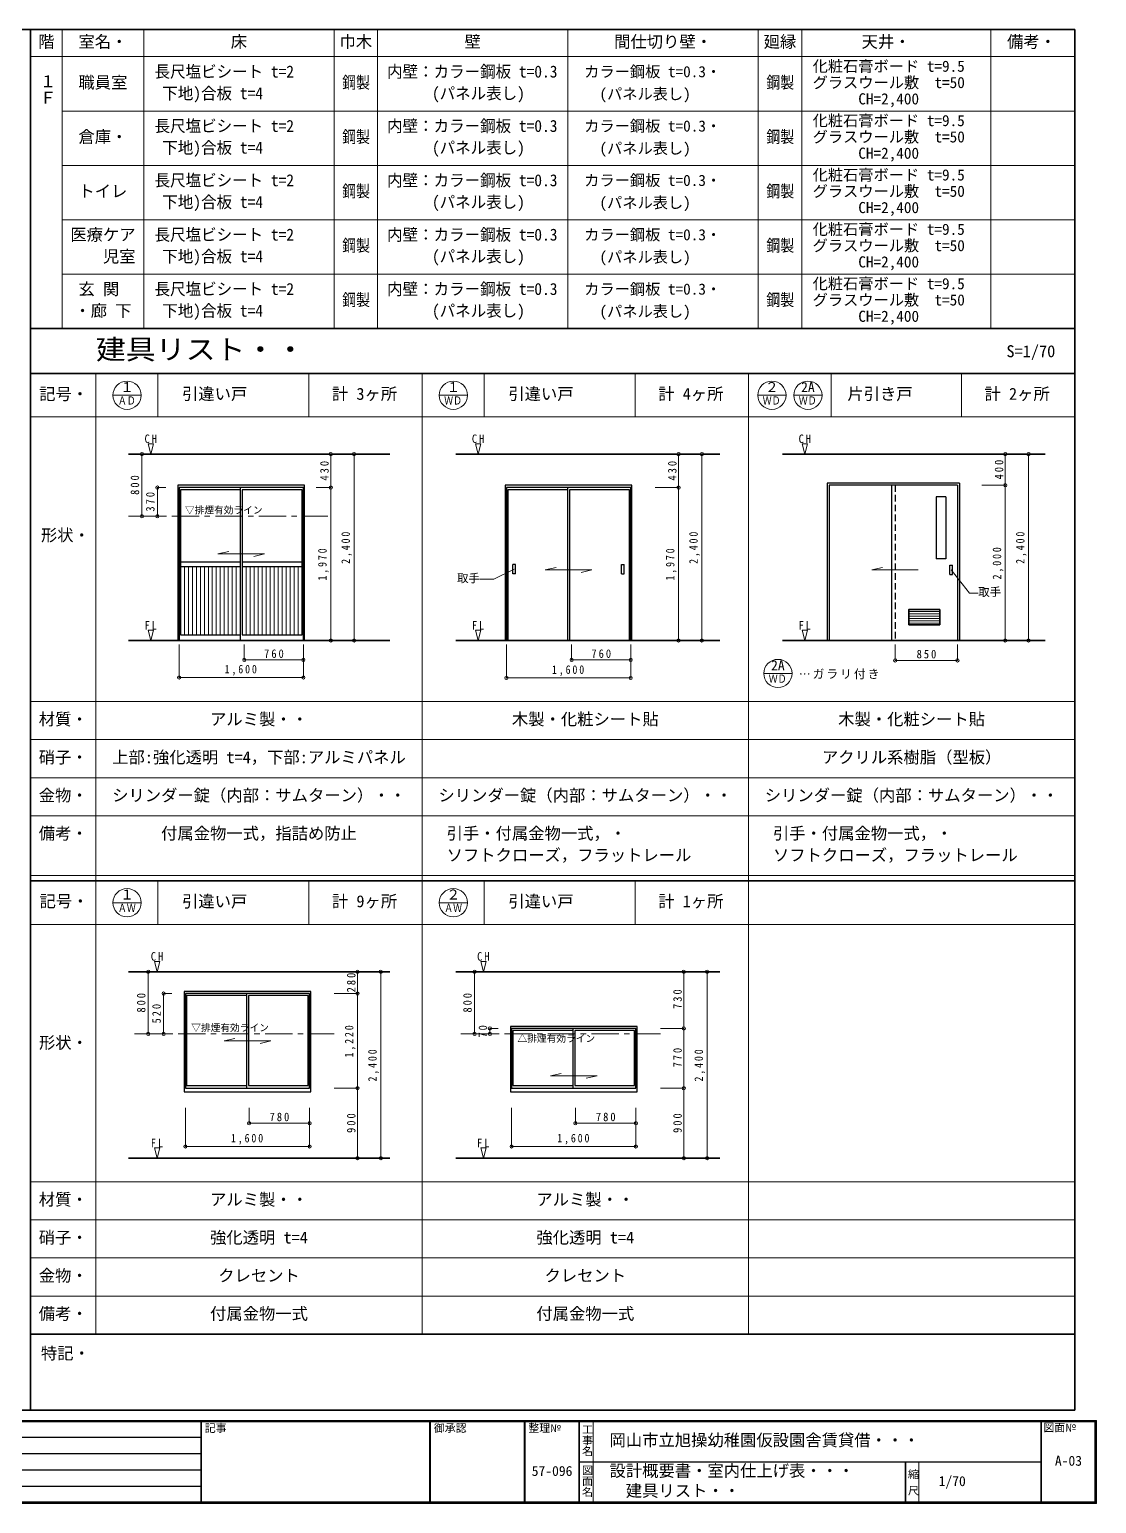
# Model space of a CAD drawing. Units: millimetres at full size, sheet at 1:70, with parts at 1:100. Extents: x -14303 to 14000, y -9695 to 9288.
# Drawn here: x 266 to 14000, y -9695 to 9288 of the extents above; entities that cross this region are included whole.
import ezdxf
from ezdxf.enums import TextEntityAlignment as Align

# ---------------------------------------------------------------- set-up
doc = ezdxf.new("R2010")
doc.units = ezdxf.units.MM
doc.header["$LTSCALE"] = 70
doc.header["$PDMODE"] = 32
doc.header["$PDSIZE"] = 42
doc.linetypes.add('CHAIN1', pattern=[8, 5, -1, 1, -1])
doc.linetypes.add('DASHED1', pattern=[1.8, 1.2, -0.6])
for name, color, linetype, lineweight in [('0-0', 7, 'Continuous', 18), ('1-1', 7, 'Continuous', 18), ('9-0', 7, 'Continuous', 18), ('F-0', 3, 'Continuous', 25)]:
    doc.layers.add(name, color=color, linetype=linetype, lineweight=lineweight)
doc.layers.add('0-1', color=7, linetype='Continuous')
doc.styles.add('@ＭＳ ゴシック', font='')
doc.styles.add('ＭＳ ゴシック', font='')
doc.styles.get('@ＭＳ ゴシック').set_extended_font_data('@MS Gothic')
doc.styles.get('ＭＳ ゴシック').set_extended_font_data('MS Gothic')

msp = doc.modelspace()

# ---------------------------------------------------------------- linework, layer by layer
at = {"layer": '0-0', "color": 2, "lineweight": 35}
for p, q in [((13720.14, 9287.8), (-12893.86, 9287.8)), ((280.14, 9287.8), (280.14, -8492.21)), ((13720.14, 9287.8), (13720.14, -8492.21)), ((13720.14, 5437.8), (280.14, 5437.8)), ((13720.14, 4857.43), (280.14, 4857.43)), ((13720.14, -1677.57), (280.14, -1677.57)), ((13720.14, -7512.21), (280.14, -7512.21)), ((13720.14, -8492.21), (-12893.86, -8492.21))]:
    msp.add_line(p, q, dxfattribs=at)
at = {"layer": '0-0'}
for p, q in [((686.14, 9287.8), (686.14, 5437.8)), ((1736.14, 9287.8), (1736.14, 5437.8)), ((4186.14, 9287.8), (4186.14, 5437.8)), ((4746.14, 9287.8), (4746.14, 5437.8)), ((7196.14, 9287.8), (7196.14, 5437.8)), ((9646.14, 9287.8), (9646.14, 5437.8)), ((10206.14, 9287.8), (10206.14, 5437.8)), ((12638.81, 9287.8), (12638.81, 5437.8)), ((13720.14, 8937.8), (280.14, 8937.8)), ((13720.14, 8237.8), (686.14, 8237.8)), ((13720.14, 7537.8), (686.14, 7537.8)), ((13720.14, 6837.8), (686.14, 6837.8)), ((13720.14, 6137.8), (686.14, 6137.8)), ((13720.14, 5437.8), (686.14, 5437.8)), ((1120.14, 4857.43), (1120.14, -1817.57)), ((1920.14, 4857.43), (1920.14, 4297.43)), ((3861, 4857.43), (3861, 4297.43)), ((6120.14, 4857.43), (6120.14, 4297.43)), ((8061, 4857.43), (8061, 4297.43)), ((10584.14, 4857.43), (10584.14, 4297.43)), ((12261, 4857.43), (12261, 4297.43)), ((1339.78, 4577.43), (1703.78, 4577.43)), ((5539.78, 4577.43), (5903.78, 4577.43)), ((9639.78, 4577.43), (10003.78, 4577.43)), ((10103.78, 4577.43), (10467.78, 4577.43)), ((13720.14, 4297.43), (280.14, 4297.43)), ((9717.32, 994.49), (10081.32, 994.49)), ((13720.14, 632.43), (280.14, 632.43)), ((13720.14, 142.43), (280.14, 142.43)), ((13720.14, -347.57), (280.14, -347.57)), ((13720.14, -837.57), (280.14, -837.57)), ((13720.14, -1607.57), (280.14, -1607.57)), ((13720.14, -1677.57), (280.14, -1677.57)), ((1920.14, -1677.57), (1920.14, -2237.57)), ((3861, -1677.57), (3861, -2237.57)), ((6120.14, -1677.57), (6120.14, -2237.57)), ((8061, -1677.57), (8061, -2237.57)), ((1120.14, -1817.57), (1120.14, -7512.21)), ((1339.78, -1957.57), (1703.78, -1957.57)), ((5539.78, -1957.57), (5903.78, -1957.57)), ((13720.14, -2237.57), (280.14, -2237.57)), ((13720.14, -5552.57), (280.14, -5552.57)), ((13720.14, -6042.57), (280.14, -6042.57)), ((13720.14, -6532.57), (280.14, -6532.57)), ((13720.14, -7022.57), (280.14, -7022.57))]:
    msp.add_line(p, q, dxfattribs=at)
for centre in [(1521.78, 4577.43), (5721.78, 4577.43), (9821.78, 4577.43), (10285.78, 4577.43), (9899.32, 994.49), (1521.78, -1957.57), (5721.78, -1957.57)]:
    msp.add_circle(centre, 182, dxfattribs=at)
at = {"layer": '1-1'}
for p, q in [((1713.98, 3019.02), (1713.98, 3819.02)), ((1911.94, 3389.02), (1911.94, 3019.02)), ((1794.84, -3647.36), (1794.84, -2847.36)), ((5994.84, -3647.36), (5994.84, -2847.36)), ((1992.79, -3127.36), (1992.79, -3647.36)), ((6192.79, -3577.36), (6192.79, -3647.36))]:
    msp.add_line(p, q, dxfattribs=at)
at = {"layer": '9-0'}
for p, q in [((5320.14, 4857.43), (5320.14, -1817.57)), ((9520.14, 4857.43), (9520.14, -1817.57)), ((1713.98, 3819.02), (2018.94, 3819.02)), ((4143.36, 3819.02), (3954.75, 3819.02)), ((4443.36, 3819.02), (4143.36, 3819.02)), ((4443.36, 1419.02), (4443.36, 3819.02)), ((8620.41, 3819.02), (8320.41, 3819.02)), ((8920.41, 3819.02), (8620.41, 3819.02)), ((8920.41, 1419.02), (8920.41, 3819.02)), ((12826.07, 3819.02), (12526.07, 3819.02)), ((13126.07, 3819.02), (12826.07, 3819.02)), ((13126.07, 1419.02), (13126.07, 3819.02)), ((12826.07, 3419.02), (12526.07, 3419.02)), ((1911.94, 3389.02), (2018.94, 3389.02)), ((4143.36, 3389.02), (3954.75, 3389.02)), ((8620.41, 3389.02), (8320.41, 3389.02)), ((1713.98, 3019.02), (2018.94, 3019.02)), ((1911.94, 3019.02), (2018.94, 3019.02)), ((2691.25, 2534.02), (2830, 2565.5)), ((6904.41, 2328.2), (7043.16, 2359.67)), ((11106.15, 2328.2), (11244.9, 2359.67)), ((11106.15, 2328.2), (11706.15, 2328.2)), ((2191.25, 942.62), (2191.25, 1369.02)), ((3031.25, 1169.02), (3031.25, 1369.02)), ((3791.25, 1169.02), (3791.25, 1369.02)), ((4143.36, 1419.02), (3954.75, 1419.02)), ((4443.36, 1419.02), (4143.36, 1419.02)), ((6404.41, 936.43), (6404.41, 1369.02)), ((7244.41, 1169.02), (7244.41, 1369.02)), ((8004.41, 1169.02), (8004.41, 1369.02)), ((8620.41, 1419.02), (8320.41, 1419.02)), ((8920.41, 1419.02), (8620.41, 1419.02)), ((11410.07, 1162.84), (11410.07, 1369.02)), ((12210.07, 1162.84), (12210.07, 1369.02)), ((12826.07, 1419.02), (12526.07, 1419.02)), ((13126.07, 1419.02), (12826.07, 1419.02)), ((3031.25, 1169.02), (3791.25, 1169.02)), ((3791.25, 942.62), (3791.25, 1169.02)), ((7244.41, 1169.02), (8004.41, 1169.02)), ((8004.41, 936.43), (8004.41, 1169.02)), ((11410.07, 1162.84), (12210.07, 1162.84)), ((2191.25, 942.62), (3791.25, 942.62)), ((6404.41, 936.43), (8004.41, 936.43)), ((5320.14, -1817.57), (5320.14, -7512.21)), ((9520.14, -1817.57), (9520.14, -7512.21)), ((1794.84, -2847.36), (2099.79, -2847.36)), ((4488.11, -2847.36), (4188.11, -2847.36)), ((4488.11, -3127.36), (4488.11, -2847.36)), ((4788.11, -2847.36), (4488.11, -2847.36)), ((4788.11, -5247.36), (4788.11, -2847.36)), ((5994.84, -2847.36), (6299.79, -2847.36)), ((8688.11, -2847.36), (8388.11, -2847.36)), ((8988.11, -2847.36), (8688.11, -2847.36)), ((8988.11, -5247.36), (8988.11, -2847.36)), ((1992.79, -3127.36), (2099.79, -3127.36)), ((4488.11, -3127.36), (4188.11, -3127.36)), ((4488.11, -4347.36), (4488.11, -3127.36)), ((6192.79, -3577.36), (6299.79, -3577.36)), ((8688.11, -3577.36), (8388.11, -3577.36)), ((1794.84, -3647.36), (2099.79, -3647.36)), ((1992.79, -3647.36), (2099.79, -3647.36)), ((2772.11, -3737.36), (2910.85, -3705.88)), ((5994.84, -3647.36), (6299.79, -3647.36)), ((6192.79, -3647.36), (6299.79, -3647.36)), ((6972.11, -4187.36), (7110.85, -4155.88)), ((4488.11, -4347.36), (4188.11, -4347.36)), ((4488.11, -5247.36), (4488.11, -4347.36)), ((8688.11, -4347.36), (8388.11, -4347.36)), ((8688.11, -5247.36), (8688.11, -4347.36)), ((2272.11, -5097.36), (2272.11, -4597.36)), ((3092.11, -4797.36), (3092.11, -4597.36)), ((3872.11, -4797.36), (3872.11, -4597.36)), ((6472.11, -5097.36), (6472.11, -4597.36)), ((7292.11, -4797.36), (7292.11, -4597.36)), ((8072.11, -4797.36), (8072.11, -4597.36)), ((3092.11, -4797.36), (3872.11, -4797.36)), ((3872.11, -5097.36), (3872.11, -4797.36)), ((7292.11, -4797.36), (8072.11, -4797.36)), ((8072.11, -5097.36), (8072.11, -4797.36)), ((2272.11, -5097.36), (3872.11, -5097.36)), ((6472.11, -5097.36), (8072.11, -5097.36)), ((4488.11, -5247.36), (4188.11, -5247.36)), ((4788.11, -5247.36), (4488.11, -5247.36)), ((8688.11, -5247.36), (8388.11, -5247.36)), ((8988.11, -5247.36), (8688.11, -5247.36))]:
    msp.add_line(p, q, dxfattribs=at)
at = {"layer": '9-0', "color": 6, "lineweight": 35}
for p, q in [((1538.92, 3819.02), (4904.3, 3819.02)), ((5752.09, 3819.02), (9149.85, 3819.02)), ((9957.75, 3819.02), (13337.18, 3819.02)), ((1538.92, 1419.02), (4904.3, 1419.02)), ((5752.09, 1419.02), (9149.85, 1419.02)), ((9957.75, 1419.02), (13337.18, 1419.02)), ((1538.92, -2847.36), (4904.3, -2847.36)), ((5752.09, -2847.36), (9149.85, -2847.36)), ((1538.92, -5247.36), (4904.3, -5247.36)), ((5752.09, -5247.36), (9149.85, -5247.36))]:
    msp.add_line(p, q, dxfattribs=at)
at = {"layer": '9-0', "color": 3, "lineweight": 25}
for p, q in [((2175.25, 3418.02), (2175.25, 1419.02)), ((3807.25, 3418.02), (2175.25, 3418.02)), ((3807.25, 1419.02), (3807.25, 3418.02)), ((6388.41, 3418.02), (6388.41, 1419.02)), ((8020.41, 3418.02), (6388.41, 3418.02)), ((8020.41, 1419.02), (8020.41, 3418.02)), ((10535.07, 3444.02), (10535.07, 1419.02)), ((12235.07, 3444.02), (10535.07, 3444.02)), ((10560.07, 3419.02), (10560.07, 1419.02)), ((12210.07, 3419.02), (10560.07, 3419.02)), ((11360.07, 3419.02), (11360.07, 1419.02)), ((12210.07, 3419.02), (12210.07, 1419.02)), ((12235.07, 3444.02), (12235.07, 1419.02)), ((2208.25, 3361.02), (2208.25, 1493.02)), ((2979.25, 3361.02), (2208.25, 3361.02)), ((2979.25, 3389.02), (2979.25, 1419.02)), ((3003.25, 3361.02), (3003.25, 1493.02)), ((3774.25, 3361.02), (3003.25, 3361.02)), ((3774.25, 1493.02), (3774.25, 3361.02)), ((7192.41, 3361.02), (6421.41, 3361.02)), ((6421.41, 3361.02), (6421.41, 1419.02)), ((7192.41, 3389.02), (7192.41, 1419.02)), ((7987.41, 3361.02), (7216.41, 3361.02)), ((7216.41, 3361.02), (7216.41, 1419.02)), ((7987.41, 1419.02), (7987.41, 3361.02)), ((12060.07, 3269.02), (12060.07, 2469.02)), ((12060.07, 2469.02), (11935.07, 2469.02)), ((2208.25, 2434.02), (2979.25, 2434.02)), ((2208.25, 2374.02), (2979.25, 2374.02)), ((3003.25, 2434.02), (3774.25, 2434.02)), ((3003.25, 2374.02), (3774.25, 2374.02)), ((6521.41, 2396.6), (6486.41, 2396.6)), ((6486.41, 2276.6), (6486.41, 2396.6)), ((6521.41, 2276.6), (6521.41, 2396.6)), ((7887.41, 2396.6), (7922.41, 2396.6)), ((7887.41, 2276.6), (7887.41, 2396.6)), ((7922.41, 2276.6), (7922.41, 2396.6)), ((12110.07, 2388.2), (12145.07, 2388.2)), ((12110.07, 2268.2), (12110.07, 2388.2)), ((12145.07, 2268.2), (12145.07, 2388.2)), ((6521.41, 2276.6), (6486.41, 2276.6)), ((7887.41, 2276.6), (7922.41, 2276.6)), ((12110.07, 2268.2), (12145.07, 2268.2)), ((2208.25, 1493.02), (2979.25, 1493.02)), ((3003.25, 1493.02), (3774.25, 1493.02)), ((3888.11, -3100.36), (2256.11, -3100.36)), ((2256.11, -3100.36), (2256.11, -4392.36)), ((2289.11, -3151.36), (2289.11, -4310.36)), ((3060.11, -3151.36), (2289.11, -3151.36)), ((3060.11, -3127.36), (3060.11, -4347.36)), ((3084.11, -3151.36), (3084.11, -4310.36)), ((3855.11, -3151.36), (3084.11, -3151.36)), ((3855.11, -4310.36), (3855.11, -3151.36)), ((3888.11, -4392.36), (3888.11, -3100.36)), ((8088.11, -3550.36), (6456.11, -3550.36)), ((6456.11, -3550.36), (6456.11, -4392.36)), ((8072.11, -3577.36), (6472.11, -3577.36)), ((6472.11, -3577.36), (6472.11, -4347.36)), ((7260.11, -3601.36), (6489.11, -3601.36)), ((6489.11, -3601.36), (6489.11, -4310.36)), ((7260.11, -3577.36), (7260.11, -4347.36)), ((8055.11, -3601.36), (7284.11, -3601.36)), ((7284.11, -3601.36), (7284.11, -4310.36)), ((8055.11, -4310.36), (8055.11, -3601.36)), ((8072.11, -4347.36), (8072.11, -3577.36)), ((8088.11, -4392.36), (8088.11, -3550.36)), ((2289.11, -4310.36), (3060.11, -4310.36)), ((3084.11, -4310.36), (3855.11, -4310.36)), ((6472.11, -4347.36), (8072.11, -4347.36)), ((6489.11, -4310.36), (7260.11, -4310.36)), ((7284.11, -4310.36), (8055.11, -4310.36)), ((2256.11, -4392.36), (3888.11, -4392.36)), ((6456.11, -4392.36), (8088.11, -4392.36))]:
    msp.add_line(p, q, dxfattribs=at)
at = {"layer": '9-0', "color": 3, "linetype": 'DASHED1', "lineweight": 25}
msp.add_line((11410.07, 3419.02), (11410.07, 1419.02), dxfattribs=at)
at = {"layer": '9-0', "color": 4, "linetype": 'CHAIN1', "lineweight": 9}
for p, q in [((1538.93, 3019.02), (4107.25, 3019.02)), ((1619.78, -3647.36), (4188.11, -3647.36)), ((5819.78, -3647.36), (8388.11, -3647.36))]:
    msp.add_line(p, q, dxfattribs=at)
at = {"layer": '9-0', "color": 4, "lineweight": 9}
for p, q in [((2259.65, 1493.02), (2259.65, 2374.02)), ((2311.05, 1493.02), (2311.05, 2374.02)), ((2362.45, 1493.02), (2362.45, 2374.02)), ((2413.85, 1493.02), (2413.85, 2374.02)), ((2465.25, 1493.02), (2465.25, 2374.02)), ((2516.65, 1493.02), (2516.65, 2374.02)), ((2568.05, 1493.02), (2568.05, 2374.02)), ((2619.45, 1493.02), (2619.45, 2374.02)), ((2670.85, 1493.02), (2670.85, 2374.02)), ((2722.25, 1493.02), (2722.25, 2374.02)), ((2773.65, 1493.02), (2773.65, 2374.02)), ((2825.05, 1493.02), (2825.05, 2374.02)), ((2876.45, 1493.02), (2876.45, 2374.02)), ((2927.85, 1493.02), (2927.85, 2374.02)), ((3054.65, 2374.02), (3054.65, 1493.02)), ((3106.05, 2374.02), (3106.05, 1493.02)), ((3157.45, 2374.02), (3157.45, 1493.02)), ((3208.85, 2374.02), (3208.85, 1493.02)), ((3260.25, 2374.02), (3260.25, 1493.02)), ((3311.65, 2374.02), (3311.65, 1493.02)), ((3363.05, 2374.02), (3363.05, 1493.02)), ((3414.45, 2374.02), (3414.45, 1493.02)), ((3465.85, 2374.02), (3465.85, 1493.02)), ((3517.25, 2374.02), (3517.25, 1493.02)), ((3568.65, 2374.02), (3568.65, 1493.02)), ((3620.05, 2374.02), (3620.05, 1493.02)), ((3671.45, 2374.02), (3671.45, 1493.02)), ((3722.85, 2374.02), (3722.85, 1493.02)), ((12127.57, 2328.2), (12364.42, 2030.6)), ((12364.42, 2030.6), (12477.85, 2030.6)), ((11985.07, 1794.02), (11585.07, 1794.02)), ((11985.07, 1764.02), (11585.07, 1764.02)), ((11985.07, 1734.02), (11585.07, 1734.02)), ((11985.07, 1704.02), (11585.07, 1704.02)), ((11985.07, 1674.02), (11585.07, 1674.02)), ((11985.07, 1644.02), (11585.07, 1644.02))]:
    msp.add_line(p, q, dxfattribs=at)
at = {"layer": '9-0', "color": 2, "lineweight": 35}
for p, q in [((11985.07, 1819.02), (11985.07, 1619.02)), ((11985.07, 1619.02), (11585.07, 1619.02))]:
    msp.add_line(p, q, dxfattribs=at)
at = {"layer": '9-0'}
for points in [[(1863.35, 3950.29), (1793.01, 3950.29), (1828.17, 3819.02)], [(6076.51, 3950.29), (6006.17, 3950.29), (6041.34, 3819.02)], [(10282.17, 3950.29), (10211.83, 3950.29), (10246.99, 3819.02)], [(1863.35, 1550.29), (1793.01, 1550.29), (1828.17, 1419.02)], [(6076.51, 1550.29), (6006.17, 1550.29), (6041.34, 1419.02)], [(10282.17, 1550.29), (10211.83, 1550.29), (10246.99, 1419.02)], [(1944.21, -2716.1), (1873.87, -2716.1), (1909.03, -2847.36)], [(6144.21, -2716.1), (6073.87, -2716.1), (6109.03, -2847.36)], [(1944.21, -5116.1), (1873.87, -5116.1), (1909.03, -5247.36)], [(6144.21, -5116.1), (6073.87, -5116.1), (6109.03, -5247.36)]]:
    msp.add_lwpolyline(points, close=True, dxfattribs=at)
for points in [[(4143.36, 1419.02), (4143.36, 3389.02), (4143.36, 3819.02)], [(8620.41, 1419.02), (8620.41, 3389.02), (8620.41, 3819.02)], [(12826.07, 1419.02), (12826.07, 3419.02), (12826.07, 3819.02)], [(2691.25, 2534.02), (3291.25, 2534.02), (3152.5, 2502.55)], [(6904.41, 2328.2), (7504.41, 2328.2), (7365.66, 2296.72)], [(8688.11, -4347.36), (8688.11, -3577.36), (8688.11, -2847.36)], [(2772.11, -3737.36), (3372.11, -3737.36), (3233.36, -3768.84)], [(6972.11, -4187.36), (7572.11, -4187.36), (7433.36, -4218.84)]]:
    msp.add_lwpolyline(points, dxfattribs=at)
at = {"layer": '9-0', "color": 3, "lineweight": 25}
for points in [[(3791.25, 1419.02), (3791.25, 3389.02), (2191.25, 3389.02), (2191.25, 1419.02)], [(8004.41, 1419.02), (8004.41, 3389.02), (6404.41, 3389.02), (6404.41, 1419.02)], [(12060.07, 3269.02), (11935.07, 3269.02), (11935.07, 2469.02)]]:
    msp.add_lwpolyline(points, dxfattribs=at)
at = {"layer": '9-0', "color": 4, "lineweight": 9}
msp.add_lwpolyline([(6503.91, 2336.6), (6241.2, 2208.21), (6063.24, 2208.21)], dxfattribs=at)
at = {"layer": '9-0', "color": 2, "lineweight": 35}
msp.add_lwpolyline([(11985.07, 1819.02), (11585.07, 1819.02), (11585.07, 1619.02)], dxfattribs=at)
at = {"layer": '9-0', "color": 3, "lineweight": 25}
msp.add_lwpolyline([(2272.11, -4347.36), (3872.11, -4347.36), (3872.11, -3127.36), (2272.11, -3127.36)], close=True, dxfattribs=at)
at = {"layer": '9-0', "color": 2}
for p in [(1713.98, 3819.02), (4143.36, 3819.02), (4443.36, 3819.02), (8620.41, 3819.02), (8920.41, 3819.02), (12826.07, 3819.02), (13126.07, 3819.02), (12826.07, 3419.02), (1911.94, 3389.02), (4143.36, 3389.02), (8620.41, 3389.02), (1713.98, 3019.02), (1911.94, 3019.02), (4143.36, 1419.02), (4443.36, 1419.02), (8620.41, 1419.02), (8920.41, 1419.02), (12826.07, 1419.02), (13126.07, 1419.02), (3031.25, 1169.02), (3791.25, 1169.02), (7244.41, 1169.02), (8004.41, 1169.02), (11410.07, 1162.84), (12210.07, 1162.84), (2191.25, 942.62), (3791.25, 942.62), (6404.41, 936.43), (8004.41, 936.43), (1794.84, -2847.36), (4488.11, -2847.36), (4788.11, -2847.36), (5994.84, -2847.36), (8688.11, -2847.36), (8988.11, -2847.36), (1992.79, -3127.36), (4488.11, -3127.36), (6192.79, -3577.36), (8688.11, -3577.36), (1794.84, -3647.36), (1992.79, -3647.36), (5994.84, -3647.36), (6192.79, -3647.36), (4488.11, -4347.36), (8688.11, -4347.36), (3092.11, -4797.36), (3872.11, -4797.36), (7292.11, -4797.36), (8072.11, -4797.36), (2272.11, -5097.36), (3872.11, -5097.36), (6472.11, -5097.36), (8072.11, -5097.36), (4488.11, -5247.36), (4788.11, -5247.36), (8688.11, -5247.36), (8988.11, -5247.36)]:
    msp.add_point(p, dxfattribs=at)
at = {"layer": 'F-0', "color": 7, "lineweight": 18}
for p, q in [((-14000, -8624), (14000, -8624)), ((-13979, -8645), (13979, -8645)), ((13979, -9674), (13979, -8645)), ((14000, -9695), (14000, -8624)), ((13979, -9674), (-13979, -9674)), ((14000, -9695), (-14000, -9695))]:
    msp.add_line(p, q, dxfattribs=at)
at = {"layer": 'F-0'}
for p, q in [((-13993, -8631), (13993, -8631)), ((-5362, -8638), (2474.5, -8638)), ((2474.5, -9681), (2474.5, -8638)), ((2481.5, -8638), (5414.5, -8638)), ((2481.5, -9681), (2481.5, -8638)), ((5414.5, -8638), (5414.5, -9681)), ((5421.5, -8638), (5421.5, -9681)), ((5421.5, -8638), (6639.5, -8638)), ((6639.5, -9681), (6639.5, -8638)), ((6646.5, -8638), (7339.5, -8638)), ((6646.5, -9681), (6646.5, -8638)), ((7339.5, -9681), (7339.5, -8638)), ((7346.5, -8638), (13286, -8638)), ((7346.5, -9681), (7346.5, -8638)), ((13286, -9681), (13286, -8638)), ((13293, -8638), (13986, -8638)), ((13293, -9681), (13293, -8638)), ((13986, -9681), (13986, -8638)), ((13993, -9688), (13993, -8631)), ((2474.5, -8844.5), (-5362, -8844.5)), ((2474.5, -9054.5), (-4805.5, -9054.5)), ((2474.5, -9264.5), (-4805.5, -9264.5)), ((7346.5, -9159.5), (13286, -9159.5)), ((11536, -9159.5), (11536, -9681)), ((11543, -9159.5), (11543, -9681)), ((2474.5, -9474.5), (-4805.5, -9474.5)), ((-5362, -9681), (2474.5, -9681)), ((2481.5, -9681), (5414.5, -9681)), ((5421.5, -9681), (6639.5, -9681)), ((6646.5, -9681), (7339.5, -9681)), ((7346.5, -9681), (11536, -9681)), ((11543, -9681), (13286, -9681)), ((13293, -9681), (13986, -9681)), ((13993, -9688), (-13993, -9688))]:
    msp.add_line(p, q, dxfattribs=at)
at = {"layer": 'F-0', "color": 4, "lineweight": 9}
for p, q in [((7521.5, -9674), (7521.5, -8645)), ((11714.5, -9674), (11714.5, -9159.5))]:
    msp.add_line(p, q, dxfattribs=at)

# ---------------------------------------------------------------- texts
at = {"layer": '0-0', "style": 'ＭＳ ゴシック'}
for s, height, p in [('A-03', 128.3, (13464.5, -9247)), ('設計概要書・室内仕上げ表・・・', 154, (7731.5, -9395.75)), ('\u3000建具リスト・・', 154, (7731.5, -9653)), ('1/70', 128.3, (11968.25, -9509.5))]:
    msp.add_text(s, height=height, dxfattribs=at).set_placement(p, align=Align.BOTTOM_LEFT)
at = {"layer": '0-1', "style": 'ＭＳ ゴシック'}
for s, height, p in [('階', 154, (378.14, 9007.8)), ('室名・', 154, (896.14, 9007.8)), ('床', 154, (2856.14, 9007.8)), ('巾木', 154, (4256.14, 9007.8)), ('壁', 154, (5866.14, 9007.8)), ('間仕切り壁・', 154, (7791.14, 9007.8)), ('廻縁', 154, (9716.14, 9007.8)), ('天井・', 154, (10976.14, 9007.8)), ('備考・', 154, (12848.81, 9007.8)), ('カラー鋼板 t=0.3・', 143.7, (7406.14, 8629.8)), ('化粧石膏ボード t=9.5', 143.7, (10346.14, 8699.8)), ('職員室', 154, (896.14, 8482.8)), ('\u3000(パネル表し)', 143.7, (7406.14, 8342.8)), ('グラスウール敷\u3000t=50', 143.7, (10346.14, 8489.8)), ('\u3000\u3000\u3000CH=2,400', 143.7, (10346.14, 8279.8)), ('化粧石膏ボード t=9.5', 143.7, (10346.14, 7999.8)), ('倉庫・', 154, (896.14, 7782.8)), ('カラー鋼板 t=0.3・', 143.7, (7406.14, 7929.8)), ('グラスウール敷\u3000t=50', 143.7, (10346.14, 7789.8)), ('\u3000(パネル表し)', 143.7, (7406.14, 7642.8)), ('\u3000\u3000\u3000CH=2,400', 143.7, (10346.14, 7579.8)), ('カラー鋼板 t=0.3・', 143.7, (7406.14, 7229.8)), ('化粧石膏ボード t=9.5', 143.7, (10346.14, 7299.8)), ('トイレ', 154, (896.14, 7082.8)), ('グラスウール敷\u3000t=50', 143.7, (10346.14, 7089.8)), ('\u3000(パネル表し)', 143.7, (7406.14, 6942.8)), ('\u3000\u3000\u3000CH=2,400', 143.7, (10346.14, 6879.8)), ('医療ケア', 154, (791.53, 6522.8)), ('カラー鋼板 t=0.3・', 143.7, (7406.14, 6529.8)), ('化粧石膏ボード t=9.5', 143.7, (10346.14, 6599.8)), ('\u3000\u3000児室', 154, (791.14, 6242.8)), ('グラスウール敷\u3000t=50', 143.7, (10346.14, 6389.8)), ('\u3000(パネル表し)', 143.7, (7406.14, 6242.8)), ('\u3000\u3000\u3000CH=2,400', 143.7, (10346.14, 6179.8)), ('化粧石膏ボード t=9.5', 143.7, (10346.14, 5899.8)), ('玄 関', 154, (896.14, 5822.8)), ('カラー鋼板 t=0.3・', 143.7, (7406.14, 5829.8)), ('グラスウール敷\u3000t=50', 143.7, (10346.14, 5689.8)), ('・廊 下', 154, (843.64, 5542.8)), ('\u3000(パネル表し)', 143.7, (7406.14, 5542.8)), ('\u3000\u3000\u3000CH=2,400', 143.7, (10346.14, 5479.8)), ('S=1/70', 154, (12840.8, 5021.05)), ('１', 128.3, (1433.91, 4580.07)), ('１', 128.3, (5633.91, 4580.07)), ('２', 128.3, (9733.91, 4580.07)), ('2A', 128.3, (10197.91, 4580.07)), ('記号・', 154, (390.83, 4471.32)), ('引違い戸', 154, (2229.22, 4472.43)), ('計 3ヶ所', 154, (4158.71, 4472.43)), ('引違い戸', 154, (6429.22, 4472.43)), ('計 4ヶ所', 154, (8358.71, 4472.43)), ('片引き戸', 154, (10793.22, 4472.43)), ('計 2ヶ所', 154, (12558.71, 4472.43)), ('形状・', 154, (413.14, 2652.43)), ('2A', 128.3, (9811.45, 997.12)), ('材質・', 154, (385.14, 282.43)), ('アルミ製・・', 154, (2590.14, 282.43)), ('木製・化粧シート貼', 154, (6475.14, 282.43)), ('木製・化粧シート貼', 154, (10675.14, 282.43)), ('硝子・', 154, (385.14, -207.57)), ('上部:強化透明 t=4，下部:アルミパネル', 154, (1330.14, -207.57)), ('アクリル系樹脂（型板）', 154, (10465.14, -207.57)), ('金物・', 154, (385.14, -697.57)), ('シリンダー錠（内部：サムターン）・・', 154, (1330.14, -697.57)), ('シリンダー錠（内部：サムターン）・・', 154, (5530.14, -697.57)), ('シリンダー錠（内部：サムターン）・・', 154, (9730.14, -697.57)), ('備考・', 154, (385.14, -1187.57)), ('付属金物一式，指詰め防止', 154, (1960.14, -1187.57)), ('引手・付属金物一式，・', 154, (5635.14, -1187.57)), ('引手・付属金物一式，・', 154, (9835.14, -1187.57)), ('ソフトクローズ，フラットレール', 154, (5635.14, -1467.57)), ('ソフトクローズ，フラットレール', 154, (9835.14, -1467.57)), ('記号・', 154, (395.49, -2061.3)), ('１', 128.3, (1433.91, -1954.93)), ('引違い戸', 154, (2229.22, -2062.57)), ('計 9ヶ所', 154, (4158.71, -2062.57)), ('２', 128.3, (5633.91, -1954.93)), ('引違い戸', 154, (6429.22, -2062.57)), ('計 1ヶ所', 154, (8358.71, -2062.57)), ('形状・', 154, (387.87, -3882.57)), ('材質・', 154, (385.14, -5902.57)), ('アルミ製・・', 154, (2590.14, -5902.57)), ('アルミ製・・', 154, (6790.14, -5902.57)), ('硝子・', 154, (385.14, -6392.57)), ('強化透明 t=4', 154, (2590.14, -6392.57)), ('強化透明 t=4', 154, (6790.14, -6392.57)), ('金物・', 154, (385.14, -6882.57)), ('クレセント', 154, (2695.14, -6882.57)), ('クレセント', 154, (6895.14, -6882.57)), ('備考・', 154, (385.14, -7372.57)), ('付属金物一式', 154, (2590.14, -7372.57)), ('付属金物一式', 154, (6790.14, -7372.57)), ('特記・', 154, (413.14, -7883.16))]:
    msp.add_text(s, height=height, dxfattribs=at).set_placement(p, align=Align.BOTTOM_LEFT)
for s, height, width, p in [('長尺塩ビシート t=2', 154, 0.95, (1876.14, 8622.8)), ('内壁：カラー鋼板 t=0.3', 154, 0.95, (4868.64, 8622.8)), (' 下地)合板 t=4', 154, 0.95, (1876.14, 8342.8)), ('鋼製', 154, 0.85, (4291.14, 8482.8)), ('(パネル表し)', 154, 0.95, (5446.14, 8342.8)), ('鋼製', 154, 0.85, (9751.14, 8482.8)), ('長尺塩ビシート t=2', 154, 0.95, (1876.14, 7922.8)), ('鋼製', 154, 0.85, (4291.14, 7782.8)), ('内壁：カラー鋼板 t=0.3', 154, 0.95, (4868.64, 7922.8)), ('鋼製', 154, 0.85, (9751.14, 7782.8)), (' 下地)合板 t=4', 154, 0.95, (1876.14, 7642.8)), ('(パネル表し)', 154, 0.95, (5446.14, 7642.8)), ('長尺塩ビシート t=2', 154, 0.95, (1876.14, 7222.8)), ('内壁：カラー鋼板 t=0.3', 154, 0.95, (4868.64, 7222.8)), ('鋼製', 154, 0.85, (4291.14, 7082.8)), ('鋼製', 154, 0.85, (9751.14, 7082.8)), (' 下地)合板 t=4', 154, 0.95, (1876.14, 6942.8)), ('(パネル表し)', 154, 0.95, (5446.14, 6942.8)), ('長尺塩ビシート t=2', 154, 0.95, (1876.14, 6522.8)), ('内壁：カラー鋼板 t=0.3', 154, 0.95, (4868.64, 6522.8)), (' 下地)合板 t=4', 154, 0.95, (1876.14, 6242.8)), ('鋼製', 154, 0.85, (4291.14, 6382.8)), ('(パネル表し)', 154, 0.95, (5446.14, 6242.8)), ('鋼製', 154, 0.85, (9751.14, 6382.8)), ('長尺塩ビシート t=2', 154, 0.95, (1876.14, 5822.8)), ('鋼製', 154, 0.85, (4291.14, 5682.8)), ('内壁：カラー鋼板 t=0.3', 154, 0.95, (4868.64, 5822.8)), ('鋼製', 154, 0.85, (9751.14, 5682.8)), (' 下地)合板 t=4', 154, 0.95, (1876.14, 5542.8)), ('(パネル表し)', 154, 0.95, (5446.14, 5542.8)), ('ＡＤ', 102.6, 0.8, (1403.6, 4427.06)), ('ＷＤ', 102.6, 0.8, (5603.6, 4427.06)), ('ＷＤ', 102.6, 0.8, (9703.6, 4427.06)), ('ＷＤ', 102.6, 0.8, (10167.6, 4427.06)), ('ＷＤ', 102.6, 0.8, (9781.13, 844.12)), ('ＡＷ', 102.6, 0.8, (1403.6, -2107.94)), ('ＡＷ', 102.6, 0.8, (5603.6, -2107.94))]:
    msp.add_text(s, height=height, dxfattribs=dict(at, width=width)).set_placement(p, align=Align.BOTTOM_LEFT)
at = {"layer": '0-1', "style": '@ＭＳ ゴシック'}
msp.add_text('１Ｆ', height=154, rotation=270, dxfattribs=at).set_placement((378.14, 8727.8), align=Align.BOTTOM_LEFT)
at = {"layer": '0-1', "color": 3, "style": 'ＭＳ ゴシック', "width": 1.1}
msp.add_text('建具リスト・・', height=256.6, dxfattribs=at).set_placement((1120.14, 4962.43), align=Align.BOTTOM_LEFT)
at = {"layer": '9-0', "style": 'ＭＳ ゴシック'}
for s, height, p in [('▽排煙有効ライン', 91.64, (2266.29, 3025.42)), ('取手', 107.8, (5769.24, 2134.71)), ('取手', 107.8, (12477.85, 1957.1)), ('▽排煙有効ライン', 91.64, (2347.15, -3640.96)), ('△排煙有効ライン', 91.64, (6547.15, -3778.76))]:
    msp.add_text(s, height=height, dxfattribs=at).set_placement(p, align=Align.BOTTOM_LEFT)
at = {"layer": '9-0', "char_height": 110, "attachment_point": 7, "style": 'ＭＳ ゴシック'}
for s, insert in [('\\T1.36;\\W0.9;CH', (1746.66, 3960.04)), ('\\T1.36;\\W0.9;CH', (5959.82, 3960.04)), ('\\T1.36;\\W0.9;CH', (10165.48, 3960.04)), ('\\T1.36;\\W0.9;FL', (1746.66, 1560.04)), ('\\T1.36;\\W0.9;FL', (5959.82, 1560.04)), ('\\T1.36;\\W0.9;FL', (10165.48, 1560.04)), ('\\T1.38;\\W0.9;760', (3285.83, 1193.77)), ('\\T1.38;\\W0.9;760', (7498.99, 1193.77)), ('\\T1.38;\\W0.9;850', (11684.65, 1187.59)), ('\\T1.38;\\W0.85;1,600', (2778.04, 967.37)), ('\\T1.38;\\W0.85;1,600', (6991.2, 961.18)), ('\\T1.18;\\~…ガラリ付き', (10081.32, 919.49)), ('\\T1.36;\\W0.9;CH', (1827.52, -2706.35)), ('\\T1.36;\\W0.9;CH', (6027.52, -2706.35)), ('\\T1.38;\\W0.9;780', (3356.69, -4772.61)), ('\\T1.38;\\W0.9;780', (7556.69, -4772.61)), ('\\T1.38;\\W0.85;1,600', (2858.9, -5072.61)), ('\\T1.38;\\W0.85;1,600', (7058.9, -5072.61)), ('\\T1.36;\\W0.9;FL', (1827.52, -5106.35)), ('\\T1.36;\\W0.9;FL', (6027.52, -5106.35))]:
    msp.add_mtext(s, dxfattribs=dict(at, insert=insert))
at = {"layer": '9-0', "char_height": 110, "attachment_point": 7, "rotation": 90, "style": 'ＭＳ ゴシック'}
for s, insert in [('\\T1.38;\\W0.9;430', (4118.61, 3478.61)), ('\\T1.38;\\W0.9;430', (8595.66, 3478.61)), ('\\T1.38;\\W0.9;400', (12801.32, 3493.61)), ('\\T1.38;\\W0.9;800', (1678.98, 3294.02)), ('\\T1.38;\\W0.9;370', (1876.94, 3079.02)), ('\\T1.38;\\W0.85;2,400', (4418.61, 2405.82)), ('\\T1.38;\\W0.85;2,400', (8895.66, 2405.82)), ('\\T1.38;\\W0.85;2,400', (13101.32, 2405.82)), ('\\T1.38;\\W0.85;1,970', (4118.61, 2190.82)), ('\\T1.38;\\W0.85;1,970', (8595.66, 2190.82)), ('\\T1.38;\\W0.85;2,000', (12801.32, 2205.82)), ('\\T1.38;\\W0.9;280', (4463.36, -3112.78)), ('\\T1.37;\\W0.9;800', (1759.84, -3372.36)), ('\\T1.37;\\W0.9;800', (5959.84, -3372.36)), ('\\T1.38;\\W0.9;730', (8663.36, -3325.75)), ('\\T1.37;\\W0.9;520', (1957.79, -3512.36)), ('\\T1.38;\\W0.85;1,220', (4463.36, -3950.57)), ('\\T1.36;\\W0.9;70', (6157.79, -3693.61)), ('\\T1.38;\\W0.85;2,400', (4763.36, -4260.57)), ('\\T1.37;\\W0.9;770', (8663.36, -4078.56)), ('\\T1.38;\\W0.85;2,400', (8963.36, -4260.57)), ('\\T1.38;\\W0.9;900', (4463.36, -4922.78)), ('\\T1.38;\\W0.9;900', (8663.36, -4922.78))]:
    msp.add_mtext(s, dxfattribs=dict(at, insert=insert))
at = {"layer": 'F-0', "color": 7, "style": 'ＭＳ ゴシック'}
for s, height, p in [('記事', 102.6, (2522.48, -8805.7)), ('御承認', 102.6, (5471.23, -8806.45)), ('整理№', 102.6, (6687.51, -8805.69)), ('図面№', 102.6, (13317.14, -8798.7)), ('岡山市立旭操幼稚園仮設園舎賃貸借・・・', 154, (7731.5, -9002)), ('57-096', 128.3, (6730.5, -9378.25))]:
    msp.add_text(s, height=height, dxfattribs=at).set_placement(p, align=Align.BOTTOM_LEFT)
at = {"layer": 'F-0', "color": 7, "style": '@ＭＳ ゴシック'}
for s, p in [('工事名', (7364, -8669.5)), ('図面名', (7364, -9194.5)), ('縮 尺', (11558.75, -9247))]:
    msp.add_text(s, height=102.6, rotation=270, dxfattribs=at).set_placement(p, align=Align.BOTTOM_LEFT)

doc.saveas('drawing.dxf')
